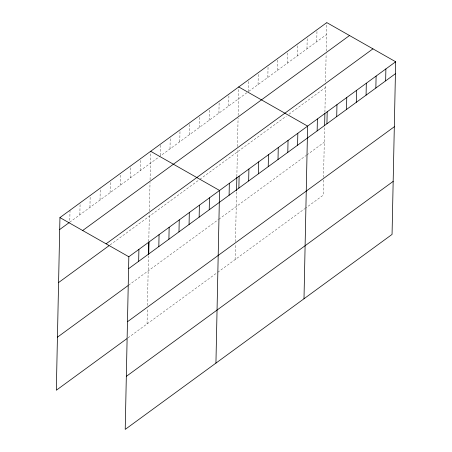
<?xml version="1.0" encoding="UTF-8"?>
<svg xmlns="http://www.w3.org/2000/svg" width="452" height="452" viewBox="0 0 452 452"><rect width="100%" height="100%" fill="white"/><g stroke="black" fill="none" stroke-linecap="round" stroke-linejoin="round"><path stroke-width="0.34" stroke-dasharray="2.26 1.69" d="M70.02 210.22L69.772 222.158L248.261 91.733L248.515 79.795M79.851 214.79L80.106 202.852M89.937 207.428L90.185 195.484M100.016 200.061L100.265 188.122M110.096 192.693L110.344 180.755M120.175 185.326L120.43 173.387M130.255 177.964L130.509 166.02M140.34 170.596L140.589 158.658M147.053 323.931L147.375 308.682M147.442 305.371L148.493 255.194M148.781 241.532L149.363 213.61M149.42 210.96L150.019 182.455M150.07 179.8L150.669 151.29M160.217 155.381L160.454 144.143M169.986 148.928L170.24 136.99M179.772 141.781L180.02 129.843M189.557 134.634L189.806 122.69M199.343 127.481L199.592 115.542M209.123 120.334L209.378 108.395M218.909 113.181L219.158 101.242M228.695 106.034L228.944 94.095M235.113 259.584L235.43 244.34M235.486 241.69L236.537 191.529M236.854 176.506L237.424 149.267M237.481 146.612L238.074 118.108M238.131 115.458L238.729 86.948M258.047 84.586L258.295 72.648M267.833 77.439L268.081 65.495M277.618 70.286L277.867 58.348M287.399 63.139L287.653 51.2M297.184 55.986L297.433 44.047M306.97 48.839L307.219 36.9M316.75 41.691L317.005 29.747M323.491 179.992L323.169 195.241L305.778 207.954M323.547 177.342L324.609 126.503M324.909 112.158L325.496 84.258M325.553 81.603L326.135 53.765M326.191 51.11L326.785 22.6M248.809 91.338L326.536 34.538M110.107 244.905L199.315 179.721M199.863 179.32L286.291 116.17M289.009 114.181L325.429 87.569M128.56 285.223L218.288 219.661M218.83 219.265L306.343 155.318M306.885 154.917L324.282 142.21M128.012 337.847L217.175 272.692M217.717 272.296L305.236 208.349"/><path stroke-width="0.68" d="M395.675 61.771L128.831 256.759L125.215 429.4L392.059 234.413L395.675 61.771L326.785 22.6L59.941 217.587L56.325 390.229L126.893 338.661M138.662 261.335L138.911 249.391M148.51 254.51L148.764 242.215M148.742 253.967L148.99 242.029M158.821 246.6L159.07 234.661M168.901 239.232L169.15 227.294M178.981 231.87L179.235 219.926M189.066 224.503L189.315 212.564M199.146 217.135L199.394 205.197M209.225 209.768L209.474 197.829M215.937 363.103L219.559 190.462L150.669 151.29M229.091 195.253L229.339 183.314M236.554 190.846L236.837 177.184M238.876 188.105L239.125 176.167M248.656 180.953L248.911 169.014M258.442 173.805L258.691 161.867M268.228 166.658L268.477 154.714M278.014 159.505L278.262 147.567M287.794 152.358L288.048 140.419M297.58 145.211L297.828 133.267M303.998 298.761L307.614 126.119L238.729 86.948M317.151 130.91L317.4 118.972M324.626 125.82L324.881 113.525M326.932 123.758L327.186 111.819M336.717 116.61L336.966 104.672M346.503 109.463L346.752 97.519M356.289 102.31L356.538 90.372M366.069 95.163L366.323 83.224M375.855 88.01L376.104 76.072M385.641 80.863L385.889 68.924M59.692 229.526L69.212 222.57M82.676 230.514L349.52 35.527M106.096 243.831L372.94 48.844M58.579 282.556L108.983 245.724M128.577 268.697L395.427 73.716M57.438 337.192L128.001 285.63M127.47 321.728L394.313 126.746M126.323 376.369L393.167 181.382M59.941 217.587L128.831 256.759"/></g></svg>
